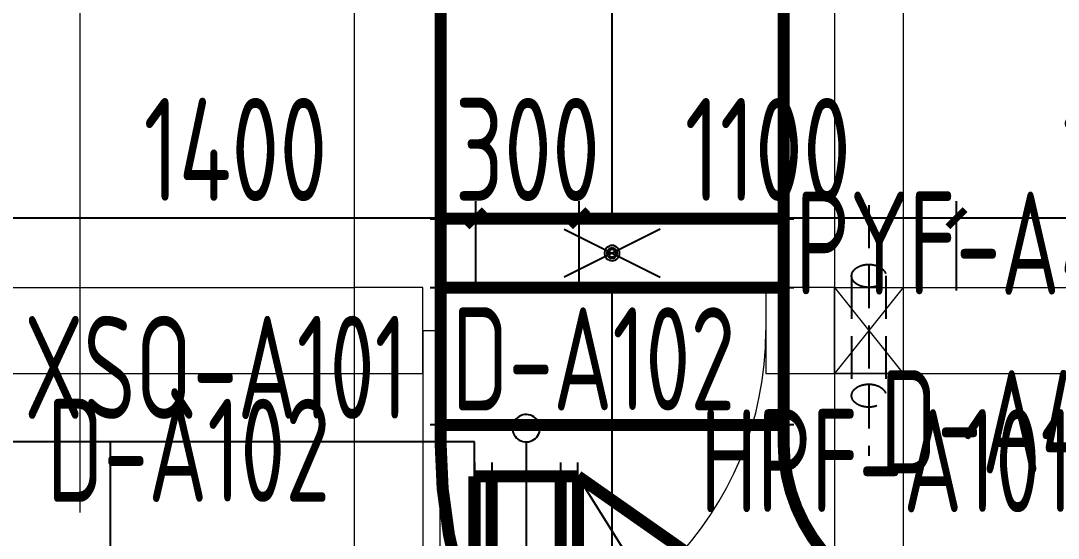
# Model space of a CAD drawing. Extents: x 4 to 13611208, y -605838 to 574722.
# Drawn here: x 13230825 to 13233850, y 197805 to 199311 of the extents above; entities that cross this region are included whole.
import ezdxf

# ---------------------------------------------------------------- set-up
doc = ezdxf.new("R2010")
doc.units = 0
doc.header["$LTSCALE"] = 1000
doc.header["$MEASUREMENT"] = 0
for name, pattern in [('CENTER2', [28.575000000000003, 19.05, -3.175, 3.175, -3.175]), ('DASH', [0.35, 0.25, -0.1]), ('DOTE', [2.4200000000000004, 2, -0.2, 0.02, -0.2])]:
    doc.linetypes.add(name, pattern=pattern)
for name, color, linetype in [('DUCT-K-P标注', 7, 'Continuous'), ('DUCT-K-P法兰', 2, 'Continuous'), ('DUCT-K-P管', 191, 'Continuous'), ('DUCT-K-P管端线', 2, 'Continuous'), ('DUCT-K-P阀门', 7, 'Continuous'), ('DUCT-X-P标注', 7, 'Continuous'), ('DUCT-X-S标注', 7, 'Continuous'), ('DUCT-X-YP中心线', 5, 'CENTER2'), ('DUCT-X-YP法兰', 2, 'Continuous'), ('DUCT-X-YP管', 31, 'Continuous'), ('DUCT-X-YP管端线', 2, 'Continuous'), ('DUCT-X-YP阀门', 7, 'Continuous')]:
    doc.layers.add(name, color=color, linetype=linetype)
doc.layers.add('建筑底图', color=8, linetype='Continuous', lineweight=13)
doc.layers.add('预埋管', color=8, linetype='Continuous', lineweight=5)
doc.styles.add('67', font='gbenor.shx', dxfattribs={"width": 0.7, "bigfont": 'hztxt.shx'})
doc.styles.add('du', font='gbenor.shx', dxfattribs={"width": 0.8, "bigfont": 'hztxt.shx'})
doc.dimstyles.new('67', dxfattribs={"dimscale": 100, "dimtxt": 3, "dimasz": 0.5, "dimexe": 0.5, "dimexo": 2, "dimgap": 0.5, "dimtad": 2, "dimdec": 0, "dimrnd": 5, "dimzin": 0, "dimdsep": 46, "dimtxsty": 'du', "dimblk": 'ARCHTICK', "dimcen": 0, "dimdle": 0.5, "dimclrd": 256, "dimclre": 256, "dimclrt": 256, "dimazin": 0, "dimtfac": 1, "dimtdec": 0, "dimtix": 1, "dimtmove": 2, "dimatfit": 3, "dimfxl": 100, "dimtolj": 1, "dimtzin": 0, "dimlwd": -1, "dimlwe": -1, "dimarcsym": 0})

# ---------------------------------------------------------------- blocks, each defined once
blk = doc.blocks.new('A$C00460B6A')
at = {"layer": '预埋管', "linetype": 'DASH', "lineweight": -3, "ltscale": 0.5}
for p, q in [((523.463043898344, 100.0014334181324), (174.7439385093749, 100.0014303093776)), ((523.463043898344, 100.0014334181324), (174.7439385093749, 100.0014303093776)), ((729.1189822256565, 50.00143341813236), (-0.006739586591720581, 50.00143030937761)), ((523.4630443789065, 0.00143341813236475), (174.7439389880747, 0.001430309377610683))]:
    blk.add_line(p, q, dxfattribs=at)
for centre in [(174.7439387496561, 50.00143030937761), (523.4630441386253, 50.00143341813236)]:
    blk.add_ellipse(centre, major_axis=(-2.429254217184632e-07, 49.99999999906868), ratio=0.6701911663388869, start_param=3.141592653510884, end_param=9.42477796069047, dxfattribs=at)
blk = doc.blocks.new('$DorLib2D$00000001')
for p, q in [((0.45, 0.975), (0.5000000000000002, 0.975)), ((0.45, 0), (0.45, 0.975)), ((0.5, 0), (0.5, 0.975)), ((0.5, 0), (0.45, 0))]:
    blk.add_line(p, q)
at = {"lineweight": 13}
blk.add_arc((0.475, 0), 0.975, 91.46928358135379, 180, dxfattribs=at)
blk = doc.blocks.new('_FZH')
blk.add_lwpolyline([(-0.5, -0.5), (0.5, -0.5), (0.5000000000000001, 0.5), (-0.4999999999999999, 0.5)], close=True)
blk = doc.blocks.new('fxefd')
at = {"layer": 'DUCT-X-P标注', "style": '67', "width": 0.75}
blk.add_attdef('6', (1912203.745516762, -208651.8715926759), '', height=300, dxfattribs=at)
blk = doc.blocks.new('_ArchTick')
at = {"color": 0, "linetype": 'ByBlock', "const_width": 0.4}
blk.add_lwpolyline([(-0.5, -0.5), (0.5, 0.5)], dxfattribs=at)
blk = doc.blocks.new('*D913')
at = {"layer": 'DUCT-K-P标注', "transparency": 16777216}
for p, q in [((13233553.37545185, 198525.6305833847), (13233553.37545185, 198786.5)), ((13234653.97545185, 198525.6305833847), (13234653.97545185, 198786.5)), ((13234703.97545185, 198736.5), (13233503.37545185, 198736.5))]:
    blk.add_line(p, q, dxfattribs=at)
at = {"layer": 'DUCT-K-P标注', "transparency": 16777216, "xscale": 50, "yscale": 50, "zscale": 50, "rotation": 180}
blk.add_blockref('_ArchTick', (13233553.37545185, 198736.5), dxfattribs=at)
at = {"layer": 'DUCT-K-P标注', "transparency": 16777216, "xscale": 50, "yscale": 50, "zscale": 50}
blk.add_blockref('_ArchTick', (13234653.97545185, 198736.5), dxfattribs=at)
at = {"layer": 'DUCT-K-P标注', "transparency": 16777216, "insert": (13234103.67545185, 198936.5), "char_height": 300, "attachment_point": 5, "style": 'du'}
blk.add_mtext('\\A1;1100', dxfattribs=at)
blk = doc.blocks.new('*D914')
at = {"layer": 'DUCT-K-P标注', "transparency": 16777216}
for p, q in [((13232452.77545185, 198525.6305833847), (13232452.77545185, 198786.5)), ((13233553.37545185, 198525.6305833847), (13233553.37545185, 198786.5)), ((13233603.37545185, 198736.5), (13232402.77545185, 198736.5))]:
    blk.add_line(p, q, dxfattribs=at)
at = {"layer": 'DUCT-K-P标注', "transparency": 16777216, "xscale": 50, "yscale": 50, "zscale": 50, "rotation": 180}
blk.add_blockref('_ArchTick', (13232452.77545185, 198736.5), dxfattribs=at)
at = {"layer": 'DUCT-K-P标注', "transparency": 16777216, "xscale": 50, "yscale": 50, "zscale": 50}
blk.add_blockref('_ArchTick', (13233553.37545185, 198736.5), dxfattribs=at)
at = {"layer": 'DUCT-K-P标注', "transparency": 16777216, "insert": (13233003.07545185, 198936.5), "char_height": 300, "attachment_point": 5, "style": 'du'}
blk.add_mtext('\\A1;1100', dxfattribs=at)
blk = doc.blocks.new('*D915')
at = {"layer": 'DUCT-K-P标注', "transparency": 16777216}
for p, q in [((13232151.41902202, 198525.6305833845), (13232151.41902202, 198786.5)), ((13232452.77545185, 198525.6305833847), (13232452.77545185, 198786.5)), ((13232151.41902202, 198736.5), (13232101.41902202, 198736.5)), ((13232452.77545185, 198736.5), (13232151.41902202, 198736.5)), ((13232452.77545185, 198736.5), (13232502.77545185, 198736.5))]:
    blk.add_line(p, q, dxfattribs=at)
at = {"layer": 'DUCT-K-P标注', "transparency": 16777216, "xscale": 50, "yscale": 50, "zscale": 50}
blk.add_blockref('_ArchTick', (13232151.41902202, 198736.5), dxfattribs=at)
at = {"layer": 'DUCT-K-P标注', "transparency": 16777216, "xscale": 50, "yscale": 50, "zscale": 50, "rotation": 180}
blk.add_blockref('_ArchTick', (13232452.77545185, 198736.5), dxfattribs=at)
at = {"layer": 'DUCT-K-P标注', "transparency": 16777216, "insert": (13232302.09723694, 198936.5), "char_height": 300, "attachment_point": 5, "style": 'du'}
blk.add_mtext('\\A1;300', dxfattribs=at)
blk = doc.blocks.new('*D916')
at = {"layer": 'DUCT-K-P标注', "transparency": 16777216}
for p, q in [((13230751.11902202, 198525.6305833845), (13230751.11902202, 198786.5)), ((13232151.41902202, 198525.6305833845), (13232151.41902202, 198786.5)), ((13232201.41902202, 198736.5), (13230701.11902202, 198736.5))]:
    blk.add_line(p, q, dxfattribs=at)
at = {"layer": 'DUCT-K-P标注', "transparency": 16777216, "xscale": 50, "yscale": 50, "zscale": 50, "rotation": 180}
blk.add_blockref('_ArchTick', (13230751.11902202, 198736.5), dxfattribs=at)
at = {"layer": 'DUCT-K-P标注', "transparency": 16777216, "xscale": 50, "yscale": 50, "zscale": 50}
blk.add_blockref('_ArchTick', (13232151.41902202, 198736.5), dxfattribs=at)
at = {"layer": 'DUCT-K-P标注', "transparency": 16777216, "insert": (13231451.26902202, 198936.5), "char_height": 300, "attachment_point": 5, "style": 'du'}
blk.add_mtext('\\A1;1400', dxfattribs=at)

msp = doc.modelspace()

# ---------------------------------------------------------------- linework, layer by layer
at = {"layer": 'DUCT-K-P法兰'}
for p, q in [((13232147.89269728, 198024.8230616674), (13232147.89269728, 196344.8230616674)), ((13232198.5709122, 198024.8230616693), (13232198.5709122, 196344.8230616693)), ((13232398.7709122, 198024.8230616694), (13232398.7709122, 196344.8230616694)), ((13232449.44912711, 196344.8230616695), (13232449.44912711, 198024.8230616695))]:
    msp.add_line(p, q, dxfattribs=at)
at = {"layer": 'DUCT-K-P管'}
msp.add_line((13232949.54912711, 197184.8230616695), (13232449.54912711, 197984.8230616695), dxfattribs=at)
at = {"layer": 'DUCT-K-P管', "const_width": 35}
for points in [[(13232198.4709122, 197984.8230616693), (13232147.99269728, 197984.8230616692)], [(13232147.99269728, 197984.8230616692), (13232147.99269728, 196384.8230616692)], [(13232198.4709122, 196384.8230616693), (13232198.4709122, 197984.8230616693)], [(13232198.6709122, 197984.8230616693), (13232398.6709122, 197984.8230616694)], [(13232449.34912711, 197984.8230616695), (13232398.8709122, 197984.8230616694)], [(13232398.8709122, 197984.8230616694), (13232398.8709122, 196384.8230616694)], [(13232449.34912711, 196384.8230616695), (13232449.34912711, 197984.8230616695)], [(13232949.54912711, 197634.8230616695), (13232449.54912711, 197984.8230616695)]]:
    msp.add_lwpolyline(points, dxfattribs=at)
at = {"layer": 'DUCT-K-P管端线'}
for p, q in [((13232147.79269728, 197984.8230616676), (13232147.79269728, 196384.8230616676)), ((13232198.6709122, 197984.8230616693), (13232198.6709122, 196384.8230616693)), ((13232398.6709122, 197984.8230616694), (13232398.6709122, 196384.8230616694)), ((13232449.54912711, 197984.8230616695), (13232449.54912711, 196384.8230616695))]:
    msp.add_line(p, q, dxfattribs=at)
at = {"layer": 'DUCT-K-P阀门'}
for p, q in [((13232263.35300848, 198143.6019241808), (13232261.08320737, 198138.5038674024)), ((13232266.31023242, 198148.334471761), (13232263.35300848, 198143.6019241808)), ((13232269.89732018, 198152.6093964877), (13232266.31023242, 198148.334471761)), ((13232274.04445319, 198156.3434918136), (13232269.89732018, 198152.6093964877)), ((13232278.6709122, 198159.4640778207), (13232274.04445319, 198156.3434918136)), ((13232283.68664846, 198161.910415852), (13232278.6709122, 198159.4640778207)), ((13232288.99403637, 198163.6348907204), (13232283.68664846, 198161.910415852)), ((13232294.48977367, 198164.6039374841), (13232288.99403637, 198163.6348907204)), ((13232300.06689207, 198164.7986947501), (13232294.48977367, 198164.6039374841)), ((13232305.61683931, 198164.2153717898), (13232300.06689207, 198164.7986947501)), ((13232311.03159197, 198162.8653223212), (13232305.61683931, 198164.2153717898)), ((13232316.20575807, 198160.7748235214), (13232311.03159197, 198162.8653223212)), ((13232321.03862834, 198157.9845645716), (13232316.20575807, 198160.7748235214)), ((13232325.43613645, 198154.5488546885), (13232321.03862834, 198157.9845645716)), ((13232329.31268992, 198150.5345660569), (13232325.43613645, 198154.5488546885)), ((13232332.59283604, 198146.0198322387), (13232329.31268992, 198150.5345660569)), ((13232335.2127305, 198141.0925273924), (13232332.59283604, 198146.0198322387)), ((13232337.12138004, 198135.8485559021), (13232335.2127305, 198141.0925273924)), ((13232259.54500817, 198133.139529302), (13232258.76835019, 198127.6133206191)), ((13232258.76835019, 198127.6133206191), (13232258.76835019, 198122.0328027196)), ((13232258.76835019, 198122.0328027196), (13232259.54500817, 198116.5065940366)), ((13232261.08320737, 198138.5038674024), (13232259.54500817, 198133.139529302)), ((13232259.54500817, 198116.5065940366), (13232261.08320737, 198111.1422559363)), ((13232261.08320737, 198111.1422559363), (13232263.35300848, 198106.0441991579)), ((13232335.2127305, 198108.5535959463), (13232337.12138004, 198113.7975674367)), ((13232338.28163495, 198130.3899857078), (13232337.12138004, 198135.8485559021)), ((13232337.12138004, 198113.7975674367), (13232338.28163495, 198119.256137631)), ((13232338.6709122, 198124.8230616694), (13232338.28163495, 198130.3899857078)), ((13232338.28163495, 198119.256137631), (13232338.6709122, 198124.8230616694)), ((13232147.79269728, 198084.8230616677), (13230747.79269728, 198084.8230616677)), ((13231085.79502966, 198084.8230616677), (13231085.79502966, 197184.8230616677)), ((13232147.79269728, 196284.8230616677), (13232147.79269728, 198084.8230616677)), ((13232263.35300848, 198106.0441991579), (13232266.31023242, 198101.3116515776)), ((13232266.31023242, 198101.3116515776), (13232269.89732018, 198097.036726851)), ((13232269.89732018, 198097.036726851), (13232274.04445319, 198093.3026315251)), ((13232274.04445319, 198093.3026315251), (13232278.6709122, 198090.182045518)), ((13232278.6709122, 198090.182045518), (13232283.68664846, 198087.7357074867)), ((13232283.68664846, 198087.7357074867), (13232288.99403637, 198086.0112326183)), ((13232288.99403637, 198086.0112326183), (13232294.48977367, 198085.0421858546)), ((13232294.48977367, 198085.0421858546), (13232300.06689207, 198084.8474285886)), ((13232298.6709122, 198084.8230616694), (13232298.6709122, 197984.8230616694)), ((13232300.06689207, 198084.8474285886), (13232305.6168393, 198085.4307515489)), ((13232305.6168393, 198085.4307515489), (13232311.03159197, 198086.7808010176)), ((13232311.03159197, 198086.7808010176), (13232316.20575807, 198088.8712998174)), ((13232316.20575807, 198088.8712998174), (13232321.03862834, 198091.6615587672)), ((13232321.03862834, 198091.6615587672), (13232325.43613645, 198095.0972686503)), ((13232325.43613645, 198095.0972686503), (13232329.31268992, 198099.1115572819)), ((13232329.31268992, 198099.1115572819), (13232332.59283604, 198103.6262911001)), ((13232332.59283604, 198103.6262911001), (13232335.2127305, 198108.5535959463)), ((13232298.6709122, 197984.8230616694), (13232298.6709122, 197184.8230616694))]:
    msp.add_line(p, q, dxfattribs=at)
at = {"layer": 'DUCT-X-YP中心线'}
for p, q in [((13232549.04498377, 198734.9146854585), (13232549.04498377, 199506.8146855461)), ((13232549.04498377, 198134.5532681547), (13232549.04498377, 198534.5146854585)), ((13232549.04498377, 197084.3532681534), (13232549.04498377, 198134.3532681547))]:
    msp.add_line(p, q, dxfattribs=at)
at = {"layer": 'DUCT-X-YP法兰'}
for p, q in [((13232019.04498377, 198734.8146854585), (13233079.04498377, 198734.8146854585)), ((13232019.04498377, 198534.6146854585), (13233079.04498377, 198534.6146854585)), ((13233079.04498377, 198134.4532681547), (13232019.04498377, 198134.4532681547))]:
    msp.add_line(p, q, dxfattribs=at)
at = {"layer": 'DUCT-X-YP法兰', "color": 18, "true_color": 0x000000}
for p in [(13232549.04498377, 198734.9146854585, 4950), (13232549.04498377, 198734.7146854585, 4950), (13232549.04498377, 198534.7146854585, 4950), (13232549.04498377, 198534.5146854585, 4950), (13232549.04498377, 198134.5532681547, 4950), (13232549.04498377, 198134.3532681547, 4950)]:
    msp.add_point(p, dxfattribs=at)
at = {"layer": 'DUCT-X-YP管', "const_width": 35}
for points in [[(13232049.04498377, 199506.8146855461), (13232049.04498377, 198734.9146854585)], [(13233049.04498377, 198734.9146854585), (13233049.04498377, 199506.8146855461)], [(13232049.04498377, 198734.9146854585), (13233049.04498377, 198734.9146854585)], [(13232049.04498377, 198534.7146854585), (13232049.04498377, 198734.7146854585)], [(13233049.04498377, 198734.7146854585), (13233049.04498377, 198534.7146854585)], [(13233049.04498377, 198534.5146854585), (13232049.04498377, 198534.5146854585)], [(13232049.04498377, 198534.5146854585), (13232049.04498377, 198134.5532681547)], [(13233049.04498377, 198134.5532681547), (13233049.04498377, 198534.5146854585)], [(13232049.04498377, 198134.5532681547), (13233049.04498377, 198134.5532681547)], [(13232049.04498377, 198134.353268154), (13232049.04498377, 198084.3532681535)], [(13233049.04498377, 198084.3532681549), (13233049.04498377, 198134.3532681554)]]:
    msp.add_lwpolyline(points, dxfattribs=at)
msp.add_lwpolyline([(13232049.04498377, 198084.3532681535, 0.1361858340239465), (13232263.57265818, 197311.3326344292)], format="xyb", dxfattribs=at)
at = {"layer": 'DUCT-X-YP管', "extrusion": (0, 0, -1), "const_width": 35}
msp.add_lwpolyline([(-13233549.04498377, 197584.3532681549, 0.4142135623713731), (-13233049.04498377, 198084.3532681549)], format="xyb", dxfattribs=at)
at = {"layer": 'DUCT-X-YP管', "color": 18, "true_color": 0x000000}
msp.add_point((13232549.04498377, 198134.3532681547, 4950), dxfattribs=at)
at = {"layer": 'DUCT-X-YP管端线'}
for p, q in [((13232049.04498377, 198734.7146854585), (13233049.04498377, 198734.7146854585)), ((13232049.04498377, 198534.7146854585), (13233049.04498377, 198534.7146854585)), ((13233049.04498377, 198134.3532681554), (13232049.04498377, 198134.353268154))]:
    msp.add_line(p, q, dxfattribs=at)
at = {"layer": 'DUCT-X-YP阀门'}
for p, q in [((13232409.04498377, 198704.7146854585), (13232689.04498377, 198564.7146854585)), ((13232689.00562091, 198704.7933558974), (13232409.08434662, 198564.6360150196)), ((13232541.04051144, 198655.3766102937), (13232537.38018407, 198653.5539838284)), ((13232544.97342152, 198656.4956196899), (13232541.04051144, 198655.3766102937)), ((13232549.04498377, 198656.8729054943), (13232544.97342152, 198656.4956196899)), ((13232553.11654601, 198656.4956196912), (13232549.04498377, 198656.8729054943)), ((13232557.04945609, 198655.3766102961), (13232553.11654601, 198656.4956196912)), ((13232560.70978346, 198653.553983832), (13232557.04945609, 198655.3766102961)), ((13232527.73263953, 198640.7785702049), (13232526.98128679, 198636.7591880665)), ((13232526.98128679, 198636.7591880665), (13232526.98128679, 198632.6701828438)), ((13232526.98128679, 198632.6701828438), (13232527.73263953, 198628.6508007056)), ((13232529.20975859, 198644.5914540212), (13232527.73263953, 198640.7785702049)), ((13232527.73263953, 198628.6508007056), (13232529.20975859, 198624.8379168898)), ((13232531.36234245, 198648.0679963299), (13232529.20975859, 198644.5914540212)), ((13232529.20975859, 198624.8379168898), (13232531.36234245, 198621.3613745818)), ((13232534.11708746, 198651.0898076524), (13232531.36234245, 198648.0679963299)), ((13232534.46182427, 198638.2525216715), (13232534.05582105, 198635.4287072803)), ((13232534.05582105, 198635.4287072803), (13232534.19156523, 198632.5790862802)), ((13232537.38018407, 198653.5539838284), (13232534.11708746, 198651.0898076524)), ((13232534.19156523, 198632.5790862802), (13232534.86415065, 198629.8066513986)), ((13232535.39490086, 198640.9484694441), (13232534.46182427, 198638.2525216715)), ((13232534.86415065, 198629.8066513986), (13232536.04926834, 198627.2116056557)), ((13232536.82132702, 198643.4191120216), (13232535.39490086, 198640.9484694441)), ((13232536.04926834, 198627.2116056557), (13232537.70408503, 198624.887740766)), ((13232538.68954798, 198645.5751539438), (13232536.82132702, 198643.4191120216)), ((13232537.70408503, 198624.887740766), (13232539.76879136, 198622.9190472613)), ((13232538.61522577, 198637.2449173699), (13232538.32485555, 198635.2253481046)), ((13232538.32485555, 198635.2253481046), (13232538.42193869, 198633.1873221609)), ((13232538.42193869, 198633.1873221609), (13232538.90296636, 198631.2044991062)), ((13232539.28255462, 198639.1730374614), (13232538.61522577, 198637.2449173699)), ((13232540.93204137, 198647.3386702384), (13232538.68954798, 198645.5751539438)), ((13232538.90296636, 198631.2044991062), (13232539.75055296, 198629.348543332)), ((13232540.3027231, 198640.9400210953), (13232539.28255462, 198639.1730374614)), ((13232539.75055296, 198629.348543332), (13232540.93406451, 198627.6865339155)), ((13232541.63885966, 198642.4820048794), (13232540.3027231, 198640.9400210953)), ((13232543.46775764, 198648.6459228316), (13232540.93204137, 198647.3386702384)), ((13232540.93406451, 198627.6865339155), (13232542.41072581, 198626.2785402076)), ((13232543.24267283, 198643.7432575022), (13232541.63885966, 198642.4820048794)), ((13232542.41072581, 198626.2785402076), (13232544.12716648, 198625.1754507691)), ((13232545.05619664, 198644.6781940075), (13232543.24267283, 198643.7432575022)), ((13232546.20504939, 198649.4496642085), (13232543.46775764, 198648.6459228316)), ((13232544.12716648, 198625.1754507691), (13232546.02134988, 198624.4171341266)), ((13232547.01388562, 198645.2530233542), (13232545.05619664, 198644.6781940075)), ((13232546.02134988, 198624.4171341266), (13232548.02481529, 198624.0309978192)), ((13232549.04498377, 198649.7208450619), (13232546.20504939, 198649.4496642085)), ((13232549.04498377, 198645.4469697119), (13232547.01388562, 198645.2530233542)), ((13232551.88491814, 198649.449664209), (13232549.04498377, 198649.7208450619)), ((13232551.07608191, 198645.2530233541), (13232549.04498377, 198645.4469697119)), ((13232550.06515224, 198624.0309978192), (13232552.06861765, 198624.4171341265)), ((13232553.03377089, 198644.6781940073), (13232551.07608191, 198645.2530233541)), ((13232554.62220989, 198648.6459228325), (13232551.88491814, 198649.449664209)), ((13232552.06861765, 198624.4171341265), (13232553.96280105, 198625.175450769)), ((13232554.8472947, 198643.7432575019), (13232553.03377089, 198644.6781940073)), ((13232553.96280105, 198625.175450769), (13232555.67924172, 198626.2785402074)), ((13232557.15792616, 198647.3386702398), (13232554.62220989, 198648.6459228325)), ((13232556.45110787, 198642.4820048792), (13232554.8472947, 198643.7432575019)), ((13232555.67924172, 198626.2785402074), (13232557.15590302, 198627.6865339153)), ((13232557.78724443, 198640.940021095), (13232556.45110787, 198642.4820048792)), ((13232557.15590302, 198627.6865339153), (13232558.33941457, 198629.3485433317)), ((13232559.40041955, 198645.5751539456), (13232557.15792616, 198647.3386702398)), ((13232558.80741291, 198639.173037461), (13232557.78724443, 198640.940021095)), ((13232558.32117617, 198622.9190472628), (13232560.3858825, 198624.8877407679)), ((13232558.33941457, 198629.3485433317), (13232559.18700117, 198631.2044991058)), ((13232559.47474176, 198637.2449173695), (13232558.80741291, 198639.173037461)), ((13232559.18700117, 198631.2044991058), (13232559.66802884, 198633.1873221605)), ((13232561.26864051, 198643.4191120236), (13232559.40041955, 198645.5751539456)), ((13232559.76511198, 198635.2253481043), (13232559.47474176, 198637.2449173695)), ((13232559.66802884, 198633.1873221605), (13232559.76511198, 198635.2253481043)), ((13232560.3858825, 198624.8877407679), (13232562.0406992, 198627.2116056579)), ((13232563.97288007, 198651.089807657), (13232560.70978346, 198653.553983832)), ((13232562.69506667, 198640.9484694464), (13232561.26864051, 198643.4191120236)), ((13232562.0406992, 198627.2116056579), (13232563.22581688, 198629.806651401)), ((13232563.62814326, 198638.2525216739), (13232562.69506667, 198640.9484694464)), ((13232563.22581688, 198629.806651401), (13232563.8984023, 198632.5790862827)), ((13232564.03414648, 198635.4287072829), (13232563.62814326, 198638.2525216739)), ((13232563.8984023, 198632.5790862827), (13232564.03414648, 198635.4287072829)), ((13232566.72762508, 198648.0679963353), (13232563.97288007, 198651.089807657)), ((13232568.88020894, 198644.5914540272), (13232566.72762508, 198648.0679963353)), ((13232566.72762508, 198621.3613745871), (13232568.88020894, 198624.8379168959)), ((13232570.357328, 198640.7785702114), (13232568.88020894, 198644.5914540272)), ((13232568.88020894, 198624.8379168959), (13232570.357328, 198628.6508007121)), ((13232571.10868074, 198636.7591880732), (13232570.357328, 198640.7785702114)), ((13232570.357328, 198628.6508007121), (13232571.10868074, 198632.6701828506)), ((13232571.10868074, 198632.6701828506), (13232571.10868074, 198636.7591880732)), ((13232531.36234245, 198621.3613745818), (13232534.11708746, 198618.3395632601)), ((13232534.11708746, 198618.3395632601), (13232537.38018407, 198615.875387085)), ((13232537.38018407, 198615.875387085), (13232541.04051144, 198614.0527606209)), ((13232539.76879136, 198622.9190472613), (13232542.16876345, 198621.3766788543)), ((13232541.04051144, 198614.0527606209), (13232544.97342152, 198612.9337512258)), ((13232542.16876345, 198621.3766788543), (13232544.81726005, 198620.3163807578)), ((13232544.81726005, 198620.3163807578), (13232547.61855761, 198619.7764749076)), ((13232544.97342152, 198612.9337512258), (13232549.04498377, 198612.5564654227)), ((13232547.61855761, 198619.7764749076), (13232550.47140992, 198619.7764749078)), ((13232548.02481529, 198624.0309978192), (13232550.06515224, 198624.0309978192)), ((13232549.04498377, 198612.5564654227), (13232553.11654601, 198612.9337512271)), ((13232550.47140992, 198619.7764749078), (13232553.27270748, 198620.3163807585)), ((13232553.11654601, 198612.9337512271), (13232557.04945609, 198614.0527606233)), ((13232553.27270748, 198620.3163807585), (13232555.92120408, 198621.3766788554)), ((13232555.92120408, 198621.3766788554), (13232558.32117617, 198622.9190472628)), ((13232557.04945609, 198614.0527606233), (13232560.70978346, 198615.8753870886)), ((13232560.70978346, 198615.8753870886), (13232563.97288007, 198618.3395632646)), ((13232563.97288007, 198618.3395632646), (13232566.72762508, 198621.3613745871))]:
    msp.add_line(p, q, dxfattribs=at)
at = {"layer": '建筑底图', "color": 8, "linetype": 'DOTE'}
msp.add_line((13230997.36620433, 209559.5146856282), (13230997.36620433, 180083.0282935039), dxfattribs=at)
at = {"layer": '建筑底图', "color": 8}
for p, q in [((13231797.36620411, 205209.5123766038), (13231797.36620411, 186509.5146855996)), ((13233197.36620449, 202459.5130753997), (13233197.36620449, 195209.5148006545)), ((13233397.36620542, 202259.5130753994), (13233397.36620657, 195209.5148006545)), ((13230447.36620435, 198534.5146854649), (13231797.36620508, 198534.5146854536)), ((13233397.36620617, 198534.5146856792), (13233197.36620449, 198284.5146854582)), ((13233197.36620449, 198534.5146854582), (13233397.36620607, 198284.5146855147)), ((13233197.36620508, 198534.5146853859), (13234297.36621484, 198534.5146854566)), ((13230447.36620443, 198284.5146857593), (13231797.36620508, 198284.5146854938)), ((13233197.36620508, 198284.5146857763), (13234297.36621484, 198284.5146855144))]:
    msp.add_line(p, q, dxfattribs=at)
msp.add_lwpolyline([(13233197.36620449, 198534.5146854582), (13233397.36620607, 198534.5146854582), (13233397.36620607, 198284.5146855147), (13233197.36620449, 198284.5146855147)], close=True, dxfattribs=at)

# ---------------------------------------------------------------- block references
at = {"layer": 'DUCT-K-P标注'}
for p in [(11318697.38297382, 406562.4715957738), (11318697.38297473, 406562.4715957738)]:
    msp.add_blockref('fxefd', p, dxfattribs=at).add_auto_attribs({'6': 'D-A102'})
at = {"layer": '建筑底图', "rotation": 90}
msp.add_blockref('A$C00460B6A', (13233347.3676372, 198044.9585642465), dxfattribs=at)
at = {"layer": '建筑底图', "color": 8}
for name, p, xscale, yscale, zscale in [('_FZH', (13231897.3662043, 198409.5146854582), 200.0000003855675, 250, 250), ('_FZH', (13233097.3662043, 198409.5146854582), 200.0000003855675, 250, 250), ('$DorLib2D$00000001', (13232497.36620444, 198409.5146855147), -1000, -1000, -1000)]:
    msp.add_blockref(name, p, dxfattribs=dict(at, xscale=xscale, yscale=yscale, zscale=zscale))

# ---------------------------------------------------------------- texts
at = {"layer": 'DUCT-K-P标注', "style": '67', "width": 0.75}
for s, p in [('D-A102', (13232081.86957559, 198176.9461547046, -4700)), ('XSQ-A101', (13230834.71277503, 198152.2156466749, -4700)), ('HPF-A101(4.20)', (13232805.90116547, 197880.4715420162))]:
    msp.add_text(s, height=300, dxfattribs=at).set_placement(p)
at = {"layer": 'DUCT-X-S标注', "style": '67', "width": 0.75}
for s, p in [('PYF-A402', (13233083.61160374, 198513.9634356101, -4900)), ('D-A403', (13233331.3991031, 197993.8759004895, 6084.999995000015))]:
    msp.add_text(s, height=300, dxfattribs=at).set_placement(p)

# ---------------------------------------------------------------- dimensions: what is measured, and where the dimension line sits
at = {"layer": 'DUCT-K-P标注'}
for base, p1, p2, picture, middle in [((13230751.11902202, 198736.5), (13232151.41902202, 198325.6305833845, 4700), (13230751.11902202, 198325.6305833845, 4700), '*D916', (13231451.26902202, 198936.5)), ((13232151.41902202, 198736.5), (13232452.77545185, 198325.6305833847, 4700), (13232151.41902202, 198325.6305833845, 4700), '*D915', (13232302.09723694, 198936.5)), ((13232452.77545185, 198736.5), (13233553.37545185, 198325.6305833847, 4200), (13232452.77545185, 198325.6305833847, 4700), '*D914', (13233003.07545185, 198936.5)), ((13233553.37545185, 198736.5), (13234653.97545185, 198325.6305833847, 4200), (13233553.37545185, 198325.6305833847, 4200), '*D913', (13234103.67545185, 198936.5))]:
    dim = msp.add_linear_dim(base=base, p1=p1, p2=p2, dimstyle='67', dxfattribs=at)
    dim.commit()
    dim.dimension.update_dxf_attribs({"geometry": picture, "text_midpoint": middle})

doc.saveas('drawing.dxf')
